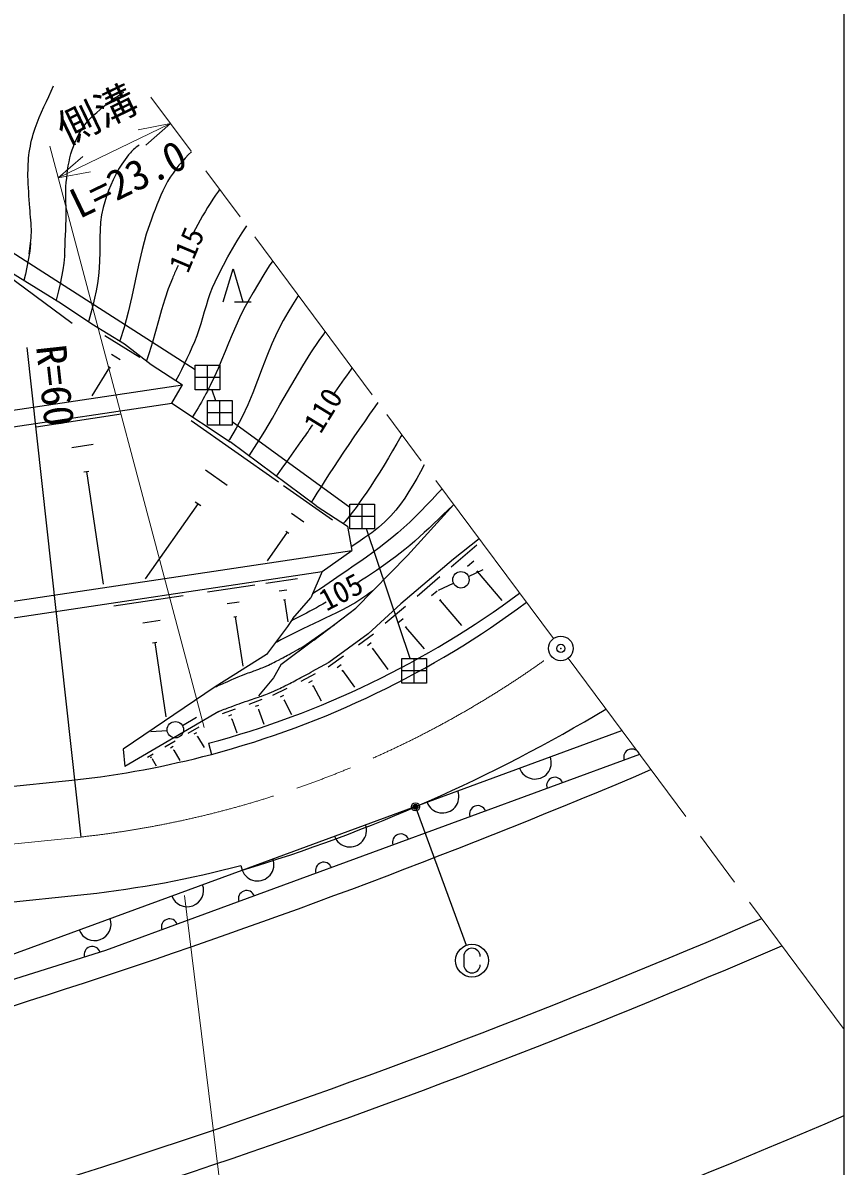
# Model space of a CAD drawing. Units: millimetres, scale not verified. Extents: x 40000 to 680000, y 20000 to 380000.
# Drawn here: x 528975 to 579000, y 265178 to 334821 of the extents above; entities that cross this region are included whole.
import ezdxf
from ezdxf.enums import TextEntityAlignment as Align

# ---------------------------------------------------------------- set-up
doc = ezdxf.new("R2010")
doc.units = ezdxf.units.MM
doc.header["$LTSCALE"] = 1000
doc.header["$PDMODE"] = 32
doc.header["$PDSIZE"] = 500
doc.linetypes.add('CHAIN', pattern=[18.5, 12, -1.5, 3.5, -1.5])
for name, color, linetype, lineweight in [('M-BGD', 7, 'Continuous', 25), ('M-BMK', 2, 'CHAIN', 13), ('M-BMK-SRVR', 3, 'Continuous', 25), ('M-STR-HTXT', 7, 'Continuous', 13), ('M-STR-STRC', 7, 'Continuous', 25), ('M-TTL-BAND', 7, 'Continuous', 25)]:
    doc.layers.add(name, color=color, linetype=linetype, lineweight=lineweight)
doc.layers.add('M-OTRS', color=6, linetype='Continuous')
doc.styles.add('@ＭＳ ゴシック', font='')
doc.styles.add('ＭＳ ゴシック', font='')
doc.styles.get('@ＭＳ ゴシック').set_extended_font_data('@MS Gothic')
doc.styles.get('ＭＳ ゴシック').set_extended_font_data('MS Gothic')

msp = doc.modelspace()

# ---------------------------------------------------------------- linework, layer by layer
at = {"layer": 'M-BGD'}
for p, q in [((526480, 320587), (531983, 316521)), ((528048, 321034), (539471, 313697)), ((527533, 320058), (531325, 317735)), ((541176, 317829), (541776, 319829)), ((541776, 319829), (542376, 317829)), ((531325, 317735), (533182, 316497)), ((541876, 317829), (542876, 317829)), ((533182, 316497), (535172, 315278)), ((533972, 315783), (536106, 314466)), ((532517, 285227), (529230, 315046)), ((535172, 315278), (536800, 314005)), ((534377, 314649), (534911, 314320)), ((534249, 313845), (533171, 312099)), ((534182, 313886), (534316, 313803)), ((536800, 314005), (538689, 312771)), ((539472, 312464), (539472, 313964)), ((539472, 313964), (540972, 313964)), ((540222, 312464), (540222, 313964)), ((540972, 313964), (540972, 312464)), ((496429, 306443), (538689, 312771)), ((538046, 311664), (538689, 312771)), ((540972, 313214), (539472, 313214)), ((540972, 312464), (539472, 312464)), ((540486, 312465), (540716, 311816)), ((496728, 305477), (538046, 311664)), ((538046, 311664), (541603, 309309)), ((540231, 310316), (540231, 311816)), ((540231, 311816), (541731, 311816)), ((540981, 310316), (540981, 311816)), ((541731, 311816), (541731, 310316)), ((529779, 310223), (534971, 311001)), ((541731, 311066), (540231, 311066)), ((539225, 310591), (544541, 306860)), ((541731, 310316), (540231, 310316)), ((548897, 305304), (541731, 310520)), ((546848, 305398), (541603, 309309)), ((531959, 308957), (533257, 309152)), ((532679, 307473), (533003, 307521)), ((532841, 307497), (533870, 300624)), ((540099, 307597), (541428, 306664)), ((544845, 306647), (547844, 304542)), ((539644, 305536), (536426, 300950)), ((539478, 305653), (539810, 305419)), ((546848, 305398), (548742, 304156)), ((548897, 304008), (548897, 305508)), ((548897, 305508), (550397, 305508)), ((549647, 304008), (549647, 305508)), ((550397, 305508), (550397, 304008)), ((552394, 302368), (555223, 305483)), ((545338, 304958), (546088, 304432)), ((550397, 304758), (548897, 304758)), ((545081, 303795), (543854, 302046)), ((544987, 303861), (545175, 303729)), ((548742, 304156), (549014, 302689)), ((550397, 304008), (548897, 304008)), ((552559, 296094), (549899, 304008)), ((556629, 302999), (555073, 301668)), ((556779, 303390), (555211, 302146)), ((499868, 295330), (549014, 302689)), ((547208, 301407), (549014, 302689)), ((549266, 299163), (552394, 302368)), ((555211, 302146), (551999, 299435)), ((556445, 302033), (556056, 301700)), ((500168, 294364), (547208, 301407)), ((543768, 300690), (545699, 300979)), ((547208, 301407), (546517, 299787)), ((554371, 301068), (552984, 299882)), ((556113, 301104), (557022, 301521)), ((556698, 301441), (556601, 301358)), ((556649, 301400), (558153, 299641)), ((540216, 300158), (543098, 300590)), ((544579, 300219), (545062, 300291)), ((554207, 300207), (553860, 299910)), ((554296, 300268), (555205, 300686)), ((534506, 299303), (538744, 299938)), ((541427, 299455), (542147, 299563)), ((544847, 299667), (544967, 299685)), ((544907, 299676), (545108, 298334)), ((545417, 298529), (546517, 299787)), ((554432, 299679), (554346, 299605)), ((554389, 299642), (555701, 298108)), ((546707, 297215), (549266, 299163)), ((551999, 299435), (550001, 297594)), ((552276, 299276), (551045, 298224)), ((536286, 298270), (537345, 298428)), ((541826, 298631), (542006, 298658)), ((541916, 298645), (542366, 295644)), ((545417, 298529), (545100, 298046)), ((546024, 296815), (547932, 298147)), ((552130, 298512), (551822, 298249)), ((545100, 298046), (543817, 296349)), ((550001, 297594), (547615, 295860)), ((549421, 296925), (550341, 297594)), ((552330, 298044), (552253, 297979)), ((552292, 298012), (553426, 296685)), ((536873, 297058), (537138, 297098)), ((537006, 297078), (537683, 292552)), ((546707, 297215), (544695, 295713)), ((549966, 296900), (550197, 297067)), ((550254, 296686), (550311, 296728)), ((550282, 296707), (551211, 295429)), ((543817, 296349), (540692, 294365)), ((547579, 295587), (548500, 296256)), ((552061, 294594), (552061, 296094)), ((552061, 296094), (553561, 296094)), ((552811, 294594), (552811, 296094)), ((553561, 296094), (553561, 294594)), ((544695, 295713), (544247, 294926)), ((547615, 295860), (546565, 295285)), ((548125, 295562), (548355, 295729)), ((548412, 295348), (548470, 295390)), ((548441, 295369), (549174, 294362)), ((553561, 295344), (552061, 295344)), ((544247, 294926), (543330, 293818)), ((545929, 294721), (546801, 295193)), ((546397, 294637), (546615, 294754)), ((553561, 294594), (552061, 294594)), ((540692, 294365), (535089, 290583)), ((544211, 293869), (545077, 294298)), ((546620, 294419), (546675, 294449)), ((546648, 294434), (547137, 293529)), ((542767, 293325), (543559, 293614)), ((543151, 293196), (543349, 293268)), ((544664, 293770), (544881, 293877)), ((544874, 293551), (544928, 293577)), ((544901, 293564), (545335, 292690)), ((540914, 292881), (535180, 289513)), ((538694, 292017), (539555, 292527)), ((541131, 292748), (541924, 293036)), ((541515, 292618), (541713, 292690)), ((543312, 292985), (543361, 293003)), ((543336, 292994), (543663, 292098)), ((539053, 291556), (539707, 291940)), ((541676, 292407), (541726, 292425)), ((541701, 292416), (542009, 291570)), ((536768, 291650), (537765, 291725)), ((539413, 291503), (539577, 291599)), ((539590, 291343), (539631, 291367)), ((539610, 291355), (540012, 290671)), ((542332, 283206), (565465, 291706)), ((535089, 290583), (535180, 289513)), ((537623, 290716), (538260, 291090)), ((537974, 290665), (538133, 290758)), ((538146, 290509), (538186, 290532)), ((538166, 290521), (538538, 289888)), ((540277, 290938), (540457, 290261)), ((566540, 290261), (534017, 278311)), ((536558, 290090), (536905, 290294)), ((536749, 290062), (536836, 290113)), ((536843, 289977), (536864, 289990)), ((536853, 289983), (537100, 289564)), ((464516, 281742), (532158, 288708)), ((542255, 283496), (542332, 283206)), ((509870, 271322), (542332, 283206)), ((465233, 274778), (532887, 281747)), ((534017, 278311), (509998, 270751))]:
    msp.add_line(p, q, dxfattribs=at)
for points in [[(529368, 320759), (529385, 320920), (529404, 321081), (529423, 321242), (529443, 321404), (529460, 321565), (529475, 321726), (529486, 321888), (529492, 322050), (529492, 322239), (529486, 322428), (529475, 322617), (529461, 322806), (529445, 322995), (529429, 323184), (529413, 323373), (529400, 323562), (529384, 323802), (529366, 324043), (529348, 324284), (529329, 324524), (529313, 324765), (529299, 325006), (529290, 325247), (529287, 325488), (529287, 325669), (529289, 325850), (529294, 326032), (529301, 326213), (529312, 326394), (529326, 326575), (529345, 326755), (529368, 326934), (529397, 327121), (529431, 327308), (529468, 327494), (529510, 327679), (529556, 327863), (529606, 328046), (529660, 328227), (529718, 328408), (529837, 328738), (529967, 329064), (530108, 329387), (530254, 329706), (530405, 330025), (530556, 330343), (530706, 330662), (530851, 330982)], [(531522, 320635), (531534, 320949), (531546, 321262), (531559, 321576), (531571, 321889), (531583, 322203), (531594, 322517), (531603, 322830), (531610, 323144), (531612, 323389), (531608, 323634), (531602, 323880), (531596, 324125), (531592, 324370), (531593, 324615), (531601, 324860), (531618, 325104), (531643, 325354), (531671, 325604), (531703, 325854), (531742, 326103), (531787, 326351), (531841, 326596), (531905, 326839), (531979, 327079), (532051, 327282), (532130, 327484), (532215, 327684), (532308, 327880), (532409, 328072), (532517, 328259), (532634, 328441), (532759, 328617), (532922, 328817), (533096, 329007), (533279, 329189), (533471, 329363), (533668, 329532), (533869, 329697), (534072, 329859), (534274, 330021), (534376, 330100), (534479, 330176), (534585, 330250), (534691, 330322), (534798, 330393), (534906, 330464), (535013, 330536), (535119, 330608)], [(536060, 327390), (535990, 327335), (535921, 327279), (535853, 327221), (535786, 327163), (535720, 327102), (535656, 327041), (535593, 326978), (535532, 326913), (535472, 326847), (535415, 326779), (535197, 326499), (534994, 326206), (534807, 325902), (534634, 325588), (534476, 325267), (534330, 324938), (534198, 324604), (534077, 324265), (533969, 323924), (533871, 323581), (533772, 323129), (533709, 322671), (533674, 322209), (533659, 321743), (533656, 321275), (533656, 320806), (533651, 320338), (533632, 319871), (533592, 319408), (533521, 318949), (533432, 318495), (533337, 318041), (533235, 317586), (533124, 317134), (533000, 316685), (532983, 316629)], [(539249, 326970), (539074, 326796), (538869, 326584), (538671, 326366), (538479, 326143), (538296, 325913), (538123, 325675), (537952, 325417), (537794, 325150), (537647, 324877), (537509, 324599), (537380, 324316), (537257, 324029), (537140, 323740), (537026, 323450), (536915, 323159), (536805, 322868), (536493, 321952), (536233, 321015), (536010, 320065), (535806, 319107), (535605, 318150), (535389, 317199), (535143, 316262), (534884, 315455)], [(540962, 324665), (540885, 324562), (540713, 324319), (540546, 324073), (540383, 323825), (540225, 323573), (540071, 323318), (539921, 323062), (539774, 322803), (539631, 322542), (539491, 322279), (539355, 322015)], [(538301, 313025), (538314, 313049), (538490, 313380), (538661, 313713), (538826, 314050), (538987, 314388), (539143, 314729), (539294, 315072), (539442, 315416), (539582, 315773), (539709, 316136), (539826, 316503), (539936, 316872), (540044, 317242), (540153, 317611), (540268, 317979), (540391, 318342), (540528, 318700), (540681, 319052), (540928, 319563), (541187, 320068), (541458, 320568), (541740, 321062), (542032, 321550), (542335, 322032), (542609, 322449)], [(529431, 321420), (529411, 321106), (529373, 320793), (529304, 320367), (529223, 319941), (529131, 319516), (529037, 319137)], [(531522, 320636), (531519, 320592), (531477, 320185), (531417, 319781), (531338, 319355), (531251, 318929), (531155, 318505), (531048, 318083), (531006, 317931)], [(538428, 320045), (538393, 319966), (538358, 319887), (538324, 319808), (538289, 319729), (538255, 319650), (538220, 319571), (538186, 319492), (538152, 319412), (538117, 319333), (538083, 319254), (537833, 318624), (537614, 317982), (537416, 317331), (537232, 316676), (537051, 316018), (536866, 315363), (536667, 314714), (536502, 314238)], [(544191, 320322), (543986, 320014), (543648, 319483), (543320, 318946), (543001, 318405), (542689, 317861), (542424, 317366), (542177, 316863), (541945, 316352), (541723, 315835), (541508, 315316), (541296, 314795), (541082, 314275), (540862, 313757), (540632, 313245), (540389, 312739), (540301, 312566), (540214, 312394), (540125, 312222), (540034, 312051), (539942, 311881), (539848, 311712), (539752, 311544), (539653, 311377), (539552, 311213), (539448, 311050), (539304, 310831)], [(545755, 318219), (545698, 318131), (545404, 317654), (545118, 317174), (544839, 316690), (544469, 315987), (544137, 315263), (543833, 314525), (543545, 313778), (543262, 313029), (542975, 312283), (542671, 311546), (542340, 310824), (541971, 310123), (541554, 309450), (541501, 309376)], [(542753, 308452), (543222, 309171), (543705, 309955), (544174, 310748), (544635, 311547), (545095, 312347), (545558, 313144), (546032, 313935), (546521, 314716), (547031, 315482), (547298, 315867), (547398, 316009)], [(547868, 312129), (548007, 312330), (548146, 312530), (548285, 312731), (548425, 312931), (548566, 313130), (548707, 313329), (548849, 313528), (548992, 313726), (549043, 313796)], [(550607, 311691), (550423, 311437), (550098, 310981), (549776, 310522), (549458, 310062), (549141, 309600), (548827, 309137), (548515, 308672), (548205, 308206), (547896, 307739), (547641, 307348), (547388, 306957), (547137, 306563), (546889, 306169), (546641, 305774), (546547, 305622)], [(544431, 307200), (544492, 307285), (544777, 307687), (545060, 308090), (545343, 308493), (545626, 308896), (545911, 309297), (545984, 309401), (546057, 309504), (546130, 309607), (546203, 309710), (546276, 309814), (546348, 309918), (546420, 310021), (546493, 310125), (546565, 310229), (546636, 310333)], [(552062, 309734), (552003, 309628), (551753, 309188), (551498, 308750), (551240, 308315), (550977, 307882), (550710, 307452), (550439, 307025), (550162, 306601), (549881, 306180), (549746, 305980), (549609, 305781), (549470, 305583), (549330, 305386), (549187, 305191), (549042, 304998), (548893, 304808), (548742, 304620), (548586, 304435), (548487, 304323)], [(553428, 307898), (553423, 307889), (553193, 307482), (552965, 307075), (552734, 306669), (552495, 306269), (552247, 305877), (551983, 305497), (551701, 305131), (551396, 304782), (551029, 304419), (550640, 304081), (550233, 303764), (549812, 303463), (549381, 303172), (548973, 302906)], [(554509, 306444), (554233, 306149), (553900, 305795), (553566, 305443), (553228, 305094), (552885, 304750), (552537, 304413), (552182, 304083), (551818, 303761), (551446, 303449), (551068, 303145), (550683, 302849), (550292, 302559), (549898, 302274), (549500, 301994), (549101, 301717), (548699, 301442), (548297, 301168), (547896, 300894), (547631, 300713), (547365, 300532), (547099, 300353), (546831, 300175), (546625, 300040)], [(555150, 305401), (554861, 305133), (554574, 304863), (554288, 304590), (554003, 304317), (553717, 304045), (553429, 303775), (553139, 303508), (552844, 303246), (552545, 302989), (552240, 302740), (551958, 302518), (551672, 302301), (551384, 302087), (551094, 301876), (550801, 301669), (550506, 301464), (550209, 301263), (549910, 301064), (549610, 300867), (549308, 300673)], [(550293, 300215), (550172, 300133), (550050, 300051), (549930, 299967), (549809, 299883), (549688, 299800), (549567, 299717), (549445, 299636), (549322, 299556), (549197, 299479), (549071, 299404), (548742, 299221), (548410, 299046), (548074, 298877), (547735, 298713), (547395, 298551), (547054, 298392), (546713, 298233), (546372, 298073), (546033, 297910), (545696, 297743), (545495, 297641), (545294, 297539), (545093, 297436), (544893, 297332), (544693, 297228), (544493, 297124), (544344, 297047)], [(547449, 299534), (547252, 299420), (547053, 299308), (546854, 299197), (546655, 299088), (546454, 298979), (546253, 298872), (546052, 298766), (545850, 298661), (545647, 298557), (545444, 298454), (545332, 298399)]]:
    msp.add_lwpolyline(points, dxfattribs=at)
for centre in [(555659, 300895), (538264, 291763)]:
    msp.add_circle(centre, 500, dxfattribs=at)
for centre, radius, start, end in [((525944, 344866), 55800, 284.8836, 306.62869), ((525944, 344866), 56500, 284.8836, 306.62869), ((514063, 376912), 97877, 286.78737, 301.00906), ((566071, 290088), 500, 20.1752, 200.1752), ((525944, 344866), 56500, 276.2888, 284.8836), ((560166, 289759), 1000, 200.17412, 20.17412), ((396214, 691510), 437031, 283.35242, 293.03661), ((561377, 288364), 500, 20.1752, 200.1752), ((554534, 287690), 1000, 200.17412, 20.17412), ((556684, 286639), 500, 20.1752, 200.1752), ((548902, 285620), 1000, 200.17412, 20.17412), ((551991, 284915), 500, 20.1752, 200.1752), ((525944, 344866), 63500, 276.27739, 284.8836), ((543270, 283551), 1000, 200.17412, 20.17412), ((547298, 283190), 500, 20.1752, 200.1752), ((538981, 281980), 1000, 200.10775, 20.10775), ((542605, 281466), 500, 20.1752, 200.1752), ((396214, 691510), 448031, 283.34569, 293.37648), ((533347, 279917), 1000, 200.10775, 20.10775), ((537911, 279742), 500, 20.1752, 200.1752), ((396214, 691510), 450031, 283.34449, 293.43644), ((533205, 278055), 500, 17.47119, 197.47119), ((396214, 691510), 461031, 283.3381, 293.35787)]:
    msp.add_arc(centre, radius, start, end, dxfattribs=at)
for points in [[(540692, 294365), (540721, 294378), (540809, 294418), (540839, 294432), (540913, 294465), (541134, 294565), (541208, 294598), (541306, 294641), (541598, 294770), (541695, 294812), (541795, 294855), (542093, 294982), (542194, 295022), (542295, 295063), (542599, 295180), (542700, 295219), (542787, 295251), (543047, 295344), (543133, 295377), (543218, 295408), (543472, 295504), (543556, 295539), (543651, 295578), (543936, 295703), (544030, 295748), (544160, 295810), (544548, 296006), (544677, 296073), (544808, 296141), (545196, 296352), (545325, 296423), (545426, 296477), (545725, 296645), (545824, 296701), (545864, 296723), (545984, 296792), (546024, 296815)], [(540914, 292881), (540943, 292892), (541030, 292925), (541060, 292936), (541133, 292964), (541353, 293047), (541426, 293074), (541523, 293111), (541813, 293218), (541910, 293254), (542010, 293290), (542308, 293398), (542408, 293433), (542518, 293472), (542849, 293585), (542960, 293623), (543053, 293654), (543332, 293747), (543425, 293780), (543515, 293812), (543785, 293911), (543874, 293947), (543975, 293988), (544277, 294117), (544377, 294163), (544519, 294229), (544943, 294435), (545084, 294506), (545227, 294577), (545654, 294798), (545796, 294873), (545906, 294930), (546235, 295106), (546345, 295165), (546389, 295189), (546522, 295261), (546565, 295285)]]:
    msp.add_open_spline(points, degree=3, knots=[0, 0, 0, 0, 1, 1, 1, 2, 2, 2, 3, 3, 3, 4, 4, 4, 5, 5, 5, 6, 6, 6, 7, 7, 7, 8, 8, 8, 9, 9, 9, 10, 10, 10, 11, 11, 11, 12, 12, 12, 12], dxfattribs=at)
at = {"layer": 'M-BMK'}
for p, q in [((561294, 297317), (536779, 330292)), ((562189, 296113), (579000, 273501)), ((465620, 278337), (532517, 285227))]:
    msp.add_line(p, q, dxfattribs=at)
msp.add_arc((525944, 344866), 60000, 276.2888, 305.91249, dxfattribs=at)
at = {"layer": 'M-BMK-SRVR'}
msp.add_circle((561742, 296715), 750, dxfattribs=at)
msp.add_point((561742, 296715), dxfattribs=at)
at = {"layer": 'M-OTRS'}
msp.add_point((561742, 296715), dxfattribs=at)
at = {"layer": 'M-STR-HTXT'}
for p, q in [((531122, 325382), (537972, 328687)), ((537972, 328687), (536007, 328314)), ((536457, 327381), (537972, 328687)), ((540020, 291904), (530609, 327315)), ((532637, 326688), (531122, 325382)), ((531122, 325382), (533087, 325755)), ((538816, 281666), (543232, 245938))]:
    msp.add_line(p, q, dxfattribs=at)
at = {"layer": 'M-STR-STRC'}
for p, q in [((552935, 286943), (555987, 278636)), ((555832, 277947), (555832, 277447))]:
    msp.add_line(p, q, dxfattribs=at)
for centre, radius in [((552890, 287066), 150), ((552890, 287066), 120), ((552890, 287066), 90), ((552890, 287066), 60), ((552890, 287066), 30), ((556332, 277697), 1000)]:
    msp.add_circle(centre, radius, dxfattribs=at)
for centre, start, end in [((556332, 277947), 0, 180), ((556332, 277447), 180, 360)]:
    msp.add_arc(centre, 500, start, end, dxfattribs=at)
msp.add_point((552890, 287066), dxfattribs=at)
at = {"layer": 'M-TTL-BAND'}
msp.add_line((579000, 20000), (579000, 370000), dxfattribs=at)

# ---------------------------------------------------------------- texts
at = {"layer": 'M-BGD', "style": 'ＭＳ ゴシック'}
for s, rotation, p in [('115', 67.188, (538334, 321265)), ('110', 58.451, (546693, 311575)), ('105', 27.67, (548041, 300747))]:
    msp.add_text(s, height=1320, rotation=rotation, dxfattribs=at).set_placement(p, align=Align.TOP_CENTER)
msp.add_text('R=60', height=1833, rotation=276.289, dxfattribs=at).set_placement((529230, 315046), align=Align.BOTTOM_LEFT)
at = {"layer": 'M-STR-HTXT', "style": 'ＭＳ ゴシック'}
msp.add_text('側溝', height=1833, rotation=25.756, dxfattribs=at).set_placement((534113, 327935), align=Align.BOTTOM_CENTER)
at = {"layer": 'M-STR-HTXT', "style": '@ＭＳ ゴシック'}
msp.add_text('L=23.0', height=1833, rotation=25.756, dxfattribs=at).set_placement((534982, 326134), align=Align.TOP_CENTER)

doc.saveas('drawing.dxf')
